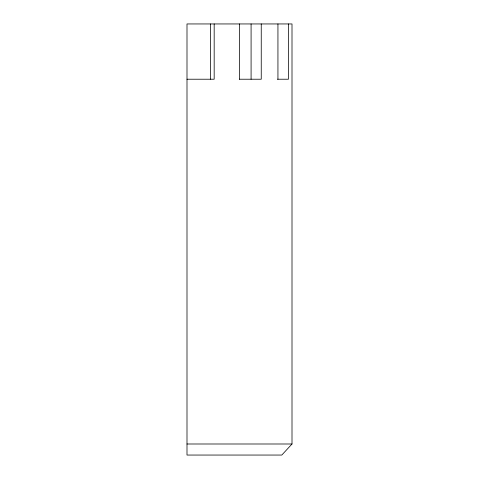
<?xml version="1.0" encoding="UTF-8"?>
<svg xmlns="http://www.w3.org/2000/svg" width="479" height="479" viewBox="0 0 479 479"><rect width="100%" height="100%" fill="white"/><g stroke="black" fill="none" stroke-linecap="round" stroke-linejoin="round"><path stroke-width="0.72" d="M292.004 443.997L281.808 455.05L186.996 455.05L186.996 23.95L292.004 23.95L292.004 443.997L186.996 443.997M186.996 79.221L214.173 79.221L214.173 23.95M239.356 79.221L261.247 79.221L261.247 23.95M277.377 79.221L288.43 79.221L288.43 23.95M277.94 23.95L277.94 79.221M251.086 23.95L251.086 79.221M239.5 23.95L239.5 79.221M210.455 23.95L210.455 79.221"/></g></svg>
